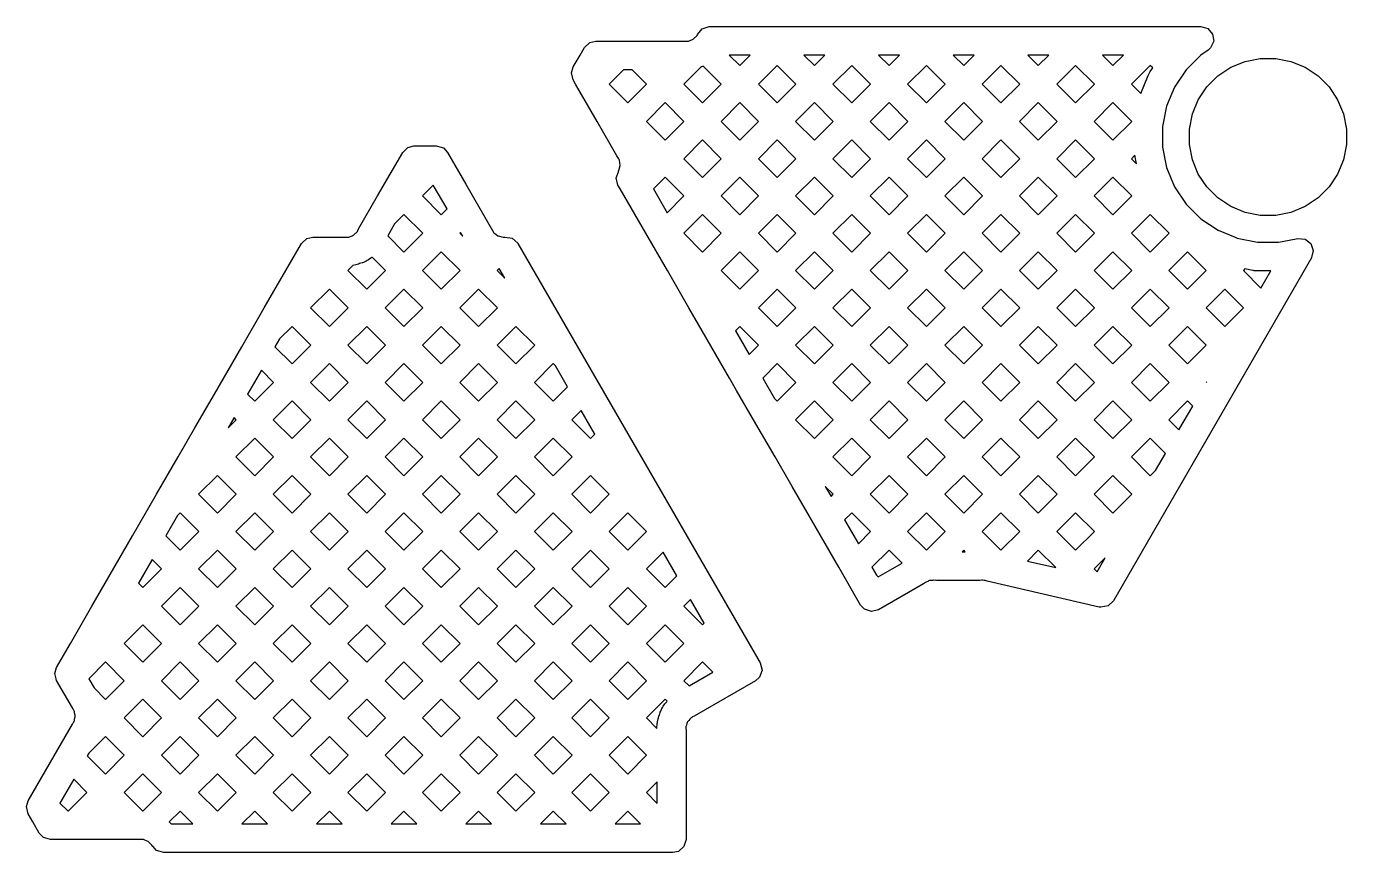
# Model space of a CAD drawing. Extents: x 121.6 to 197.9, y -113.4 to -69.2.
# Drawn here: x 154.11 to 166.65, y -104.2 to -96.35 of the extents above; entities that cross this region are included whole.
import ezdxf

# ---------------------------------------------------------------- set-up
doc = ezdxf.new("R2010")
doc.units = 0
doc.layers.add('BLACK', color=7, linetype='CONTINUOUS')

msp = doc.modelspace()

# ---------------------------------------------------------------- linework, layer by layer
at = {"layer": 'BLACK', "linetype": 'CONTINUOUS'}
for p, q in [((160.482789, -96.426546), (160.526629, -96.372145)), ((160.526629, -96.372145), (160.592922, -96.350079)), ((160.592922, -96.350079), (160.59735, -96.35)), ((160.59735, -96.35), (165.26181, -96.35)), ((165.26181, -96.35), (165.328849, -96.369685)), ((165.328849, -96.369685), (165.374604, -96.422489)), ((159.409441, -96.551688), (159.460008, -96.503475)), ((159.460008, -96.503475), (159.516827, -96.489691)), ((159.516827, -96.489691), (160.39774, -96.489691)), ((160.39774, -96.489691), (160.397742, -96.489691)), ((160.397742, -96.489691), (160.443868, -96.470585)), ((160.443868, -96.470585), (160.479172, -96.435281)), ((160.479172, -96.435281), (160.482789, -96.426546)), ((165.384548, -96.491647), (165.355523, -96.555203)), ((165.374604, -96.422489), (165.384548, -96.491647)), ((159.303485, -96.735207), (159.368269, -96.623)), ((159.368269, -96.623), (159.409441, -96.551688)), ((160.98471, -96.623), (160.785679, -96.623)), ((160.785679, -96.623), (160.885194, -96.722515)), ((160.885194, -96.722515), (160.98471, -96.623)), ((161.693231, -96.623), (161.4942, -96.623)), ((161.4942, -96.623), (161.593715, -96.722515)), ((161.593715, -96.722515), (161.693231, -96.623)), ((162.401752, -96.623), (162.202721, -96.623)), ((162.202721, -96.623), (162.302236, -96.722515)), ((162.302236, -96.722515), (162.401752, -96.623)), ((163.110273, -96.623), (162.911242, -96.623)), ((162.911242, -96.623), (163.010757, -96.722515)), ((163.010757, -96.722515), (163.110273, -96.623)), ((163.818794, -96.623), (163.619763, -96.623)), ((163.619763, -96.623), (163.719278, -96.722515)), ((163.719278, -96.722515), (163.818794, -96.623)), ((164.527315, -96.623), (164.328284, -96.623)), ((164.328284, -96.623), (164.427799, -96.722515)), ((164.427799, -96.722515), (164.527315, -96.623)), ((165.262217, -96.62286), (165.122863, -96.762214)), ((165.330701, -96.577102), (165.262217, -96.62286)), ((165.355523, -96.555203), (165.330701, -96.577102)), ((159.287014, -96.791303), (159.303485, -96.735207)), ((159.780115, -96.762691), (159.644221, -96.898583)), ((159.864711, -96.762691), (159.780115, -96.762691)), ((160.000603, -96.898583), (159.864711, -96.762691)), ((160.514509, -96.736816), (160.352742, -96.898583)), ((160.537736, -96.727195), (160.514509, -96.736816)), ((160.709125, -96.898584), (160.537736, -96.727195)), ((161.239455, -96.720393), (161.061263, -96.898584)), ((161.417646, -96.898584), (161.239455, -96.720393)), ((161.947976, -96.720393), (161.769784, -96.898584)), ((162.126167, -96.898584), (161.947976, -96.720393)), ((162.656497, -96.720393), (162.478305, -96.898584)), ((162.834688, -96.898584), (162.656497, -96.720393)), ((163.365018, -96.720393), (163.186826, -96.898584)), ((163.543209, -96.898584), (163.365018, -96.720393)), ((164.073539, -96.720393), (163.895347, -96.898584)), ((164.25173, -96.898584), (164.073539, -96.720393)), ((164.78206, -96.720393), (164.603868, -96.898584)), ((164.806285, -96.744618), (164.78206, -96.720393)), ((164.78265, -96.779991), (164.806285, -96.744618)), ((165.12286, -96.762218), (165.013371, -96.926079)), ((165.122863, -96.762214), (165.12286, -96.762218)), ((165.424205, -96.820242), (165.546452, -96.738559)), ((165.546452, -96.738559), (165.682286, -96.682295)), ((165.682286, -96.682295), (165.826487, -96.653611)), ((165.826487, -96.653611), (165.973513, -96.653611)), ((165.973513, -96.653611), (166.117714, -96.682295)), ((166.117714, -96.682295), (166.253548, -96.738559)), ((166.253548, -96.738559), (166.375795, -96.820242)), ((159.303486, -96.8592), (159.287014, -96.791303)), ((159.326224, -96.898583), (159.303486, -96.8592)), ((164.692539, -96.987254), (164.763715, -96.815419)), ((164.763715, -96.815419), (164.766161, -96.809897)), ((164.766161, -96.809897), (164.766685, -96.808788)), ((164.766685, -96.808788), (164.769441, -96.80331)), ((164.769441, -96.80331), (164.775763, -96.791482)), ((164.775763, -96.791482), (164.778757, -96.786196)), ((164.778757, -96.786196), (164.779388, -96.785143)), ((164.779388, -96.785143), (164.78265, -96.779991)), ((165.320242, -96.924205), (165.424205, -96.820242)), ((166.375795, -96.820242), (166.479758, -96.924205)), ((159.530757, -97.252844), (159.326224, -96.898583)), ((159.644221, -96.898583), (159.822413, -97.076775)), ((159.822413, -97.076775), (160.000604, -96.898584)), ((160.000604, -96.898584), (160.000603, -96.898583)), ((160.352742, -96.898583), (160.530934, -97.076775)), ((160.530934, -97.076775), (160.709125, -96.898584)), ((161.061263, -96.898584), (161.239455, -97.076775)), ((161.239455, -97.076775), (161.417646, -96.898584)), ((161.769784, -96.898584), (161.947976, -97.076775)), ((161.947976, -97.076775), (162.126167, -96.898584)), ((162.478305, -96.898584), (162.656497, -97.076775)), ((162.656497, -97.076775), (162.834688, -96.898584)), ((163.186826, -96.898584), (163.365018, -97.076775)), ((163.365018, -97.076775), (163.543209, -96.898584)), ((163.895347, -96.898584), (164.073539, -97.076775)), ((164.073539, -97.076775), (164.25173, -96.898584)), ((164.603868, -96.898584), (164.692539, -96.987254)), ((165.013364, -96.926092), (164.93795, -97.10816)), ((165.013371, -96.926079), (165.013364, -96.926092)), ((165.238559, -97.046452), (165.320242, -96.924205)), ((166.479758, -96.924205), (166.561441, -97.046452)), ((160.176673, -97.074653), (159.998481, -97.252844)), ((160.354864, -97.252844), (160.176673, -97.074653)), ((160.885194, -97.074653), (160.707002, -97.252844)), ((161.063385, -97.252844), (160.885194, -97.074653)), ((161.593715, -97.074653), (161.415523, -97.252844)), ((161.771906, -97.252844), (161.593715, -97.074653)), ((162.302236, -97.074653), (162.124044, -97.252844)), ((162.480427, -97.252844), (162.302236, -97.074653)), ((163.010757, -97.074653), (162.832565, -97.252844)), ((163.188948, -97.252844), (163.010757, -97.074653)), ((163.719278, -97.074653), (163.541086, -97.252844)), ((163.897469, -97.252844), (163.719278, -97.074653)), ((164.427799, -97.074653), (164.249607, -97.252844)), ((164.60599, -97.252844), (164.427799, -97.074653)), ((164.937947, -97.10817), (164.8995, -97.301456)), ((164.93795, -97.10816), (164.937947, -97.10817)), ((165.182295, -97.182286), (165.238559, -97.046452)), ((166.561441, -97.046452), (166.617705, -97.182286)), ((159.718981, -97.578858), (159.530757, -97.252844)), ((159.998481, -97.252844), (160.176673, -97.431036)), ((160.176673, -97.431036), (160.354864, -97.252844)), ((160.707002, -97.252844), (160.885194, -97.431036)), ((160.885194, -97.431036), (161.063385, -97.252844)), ((161.415523, -97.252844), (161.593715, -97.431036)), ((161.593715, -97.431036), (161.771906, -97.252844)), ((162.124044, -97.252844), (162.302236, -97.431036)), ((162.302236, -97.431036), (162.480427, -97.252844)), ((162.832565, -97.252844), (163.010757, -97.431036)), ((163.010757, -97.431036), (163.188948, -97.252844)), ((163.541086, -97.252844), (163.719278, -97.431036)), ((163.719278, -97.431036), (163.897469, -97.252844)), ((164.249607, -97.252844), (164.427798, -97.431035)), ((164.427798, -97.431035), (164.60599, -97.252844)), ((165.153611, -97.326487), (165.182295, -97.182286)), ((166.617705, -97.182286), (166.646389, -97.326487)), ((164.8995, -97.301456), (164.8995, -97.301459)), ((164.8995, -97.301459), (164.8995, -97.498541)), ((165.153611, -97.473513), (165.153611, -97.326487)), ((166.646389, -97.326487), (166.646389, -97.473513)), ((157.684295, -97.547702), (157.734862, -97.499487)), ((157.734862, -97.499487), (157.791682, -97.485703)), ((157.791682, -97.485703), (158.003585, -97.485703)), ((158.003585, -97.485703), (158.070624, -97.505388)), ((158.070624, -97.505388), (158.110971, -97.547702)), ((160.530934, -97.428914), (160.352742, -97.607105)), ((160.709125, -97.607105), (160.530934, -97.428914)), ((161.239455, -97.428914), (161.061263, -97.607105)), ((161.417646, -97.607105), (161.239455, -97.428914)), ((161.947976, -97.428914), (161.769784, -97.607105)), ((162.126167, -97.607105), (161.947976, -97.428914)), ((162.656497, -97.428914), (162.478305, -97.607105)), ((162.834688, -97.607105), (162.656497, -97.428914)), ((163.365018, -97.428914), (163.186826, -97.607105)), ((163.543209, -97.607105), (163.365018, -97.428914)), ((164.073539, -97.428914), (163.895347, -97.607105)), ((164.251729, -97.607104), (164.073539, -97.428914)), ((164.8995, -97.498543), (164.899499, -97.498543)), ((164.899499, -97.498543), (164.937947, -97.691829)), ((164.8995, -97.498541), (164.8995, -97.498543)), ((165.182295, -97.617714), (165.153611, -97.473513)), ((166.646389, -97.473513), (166.617705, -97.617714)), ((157.445465, -97.961366), (157.684295, -97.547702)), ((158.110971, -97.547702), (158.28439, -97.848073)), ((159.718983, -97.57886), (159.718981, -97.578858)), ((159.73529, -97.607105), (159.718983, -97.57886)), ((159.743946, -97.622099), (159.73529, -97.607105)), ((159.750463, -97.671599), (159.743946, -97.622099)), ((160.352742, -97.607105), (160.530934, -97.785296)), ((160.530934, -97.785296), (160.709125, -97.607105)), ((161.061263, -97.607105), (161.239455, -97.785296)), ((161.239455, -97.785296), (161.417646, -97.607105)), ((161.769784, -97.607105), (161.947976, -97.785296)), ((161.947976, -97.785296), (162.126167, -97.607105)), ((162.478305, -97.607105), (162.656497, -97.785296)), ((162.656497, -97.785296), (162.834688, -97.607105)), ((163.186826, -97.607105), (163.365018, -97.785296)), ((163.365018, -97.785296), (163.543209, -97.607105)), ((163.895347, -97.607105), (164.073539, -97.785296)), ((164.073539, -97.785296), (164.25173, -97.607105)), ((164.25173, -97.607105), (164.251729, -97.607104)), ((164.636296, -97.574677), (164.603868, -97.607104)), ((164.603868, -97.607104), (164.6524, -97.655636)), ((164.6524, -97.655636), (164.636296, -97.574677)), ((165.238559, -97.753548), (165.182295, -97.617714)), ((166.617705, -97.617714), (166.561441, -97.753548)), ((159.71206, -97.789406), (159.73232, -97.730869)), ((159.732139, -97.73078), (159.732851, -97.729335)), ((159.73232, -97.730869), (159.732139, -97.73078)), ((159.732851, -97.729335), (159.734913, -97.723379)), ((159.734913, -97.723379), (159.7375, -97.719877)), ((159.7375, -97.719877), (159.737541, -97.719825)), ((159.737541, -97.719825), (159.750463, -97.671599)), ((164.937947, -97.691829), (164.93795, -97.691839)), ((164.93795, -97.691839), (165.013364, -97.873907)), ((165.320242, -97.875795), (165.238559, -97.753548)), ((166.561441, -97.753548), (166.479758, -97.875795)), ((157.975399, -97.858885), (157.872919, -97.961366)), ((158.105843, -98.084822), (157.975399, -97.858885)), ((158.28439, -97.848073), (158.551429, -98.310598)), ((159.728532, -97.857304), (159.71206, -97.789406)), ((159.750046, -97.894567), (159.728532, -97.857304)), ((159.993145, -98.315626), (159.750046, -97.894567)), ((160.176673, -97.783174), (160.065279, -97.894567)), ((160.065279, -97.894567), (160.195724, -98.120505)), ((160.354864, -97.961365), (160.176673, -97.783174)), ((160.885194, -97.783174), (160.707002, -97.961365)), ((161.063385, -97.961365), (160.885194, -97.783174)), ((161.593715, -97.783174), (161.415523, -97.961365)), ((161.771906, -97.961365), (161.593715, -97.783174)), ((162.302236, -97.783174), (162.124044, -97.961365)), ((162.480427, -97.961365), (162.302236, -97.783174)), ((163.010757, -97.783174), (162.832565, -97.961365)), ((163.188948, -97.961365), (163.010757, -97.783174)), ((163.719278, -97.783174), (163.541086, -97.961365)), ((163.897469, -97.961365), (163.719278, -97.783174)), ((164.427799, -97.783174), (164.249607, -97.961365)), ((164.60599, -97.961365), (164.427799, -97.783174)), ((165.013364, -97.873907), (165.013371, -97.87392)), ((165.013371, -97.87392), (165.12286, -98.037781)), ((165.424205, -97.979758), (165.320242, -97.875795)), ((166.479758, -97.875795), (166.375795, -97.979758)), ((157.264494, -98.274817), (157.445465, -97.961366)), ((157.872919, -97.961366), (158.051109, -98.139556)), ((160.195724, -98.120505), (160.354864, -97.961365)), ((160.707002, -97.961365), (160.885194, -98.139557)), ((160.885194, -98.139557), (161.063385, -97.961365)), ((161.415523, -97.961365), (161.593715, -98.139557)), ((161.593715, -98.139557), (161.771906, -97.961365)), ((162.124044, -97.961365), (162.302236, -98.139557)), ((162.302236, -98.139557), (162.480427, -97.961365)), ((162.832565, -97.961365), (163.010757, -98.139557)), ((163.010757, -98.139557), (163.188948, -97.961365)), ((163.541086, -97.961365), (163.719278, -98.139557)), ((163.719278, -98.139557), (163.897469, -97.961365)), ((164.249607, -97.961365), (164.427799, -98.139557)), ((164.427799, -98.139557), (164.60599, -97.961365)), ((165.546452, -98.061441), (165.424205, -97.979758)), ((166.375795, -97.979758), (166.253548, -98.061441)), ((157.696849, -98.137434), (157.607402, -98.226882)), ((157.87504, -98.315625), (157.696849, -98.137434)), ((158.051109, -98.139556), (158.105843, -98.084822)), ((160.530934, -98.137435), (160.352742, -98.315626)), ((160.709125, -98.315626), (160.530934, -98.137435)), ((161.239455, -98.137435), (161.061263, -98.315626)), ((161.417646, -98.315626), (161.239455, -98.137435)), ((161.947976, -98.137435), (161.769784, -98.315626)), ((162.126167, -98.315626), (161.947976, -98.137435)), ((162.656497, -98.137435), (162.478305, -98.315626)), ((162.834688, -98.315626), (162.656497, -98.137435)), ((163.365018, -98.137435), (163.186826, -98.315626)), ((163.543209, -98.315626), (163.365018, -98.137435)), ((164.073539, -98.137435), (163.895347, -98.315626)), ((164.25173, -98.315626), (164.073539, -98.137435)), ((164.78206, -98.137435), (164.603868, -98.315626)), ((164.960251, -98.315626), (164.78206, -98.137435)), ((165.12286, -98.037781), (165.122863, -98.037785)), ((165.122863, -98.037785), (165.262214, -98.177136)), ((165.682286, -98.117705), (165.546452, -98.061441)), ((165.826487, -98.146389), (165.682286, -98.117705)), ((166.117714, -98.117705), (165.973513, -98.146389)), ((166.253548, -98.061441), (166.117714, -98.117705)), ((157.607402, -98.226882), (157.542437, -98.339404)), ((165.262214, -98.177136), (165.262218, -98.177139)), ((165.262218, -98.177139), (165.426079, -98.286628)), ((165.973513, -98.146389), (165.826487, -98.146389)), ((156.722415, -98.413728), (156.772982, -98.365513)), ((156.772982, -98.365513), (156.829802, -98.351729)), ((156.829802, -98.351729), (157.13128, -98.351729)), ((157.13128, -98.351729), (157.147465, -98.35279)), ((157.147465, -98.35279), (157.148654, -98.352946)), ((157.148654, -98.352946), (157.156003, -98.353914)), ((157.156003, -98.353914), (157.156008, -98.353912)), ((157.156008, -98.353912), (157.164373, -98.353365)), ((157.164373, -98.353365), (157.172593, -98.351729)), ((157.172593, -98.351729), (157.172598, -98.351729)), ((157.172598, -98.351729), (157.180545, -98.348436)), ((157.180545, -98.348436), (157.195908, -98.343221)), ((157.195908, -98.343221), (157.204229, -98.340992)), ((157.204229, -98.340992), (157.204234, -98.340987)), ((157.204234, -98.340987), (157.207445, -98.339404)), ((157.207445, -98.339404), (157.21175, -98.337282)), ((157.21175, -98.337282), (157.21872, -98.332624)), ((157.21872, -98.332624), (157.218724, -98.332623)), ((157.218724, -98.332623), (157.224811, -98.326534)), ((157.224811, -98.326534), (157.237005, -98.31584)), ((157.237005, -98.31584), (157.243838, -98.310598)), ((157.243838, -98.310598), (157.243839, -98.310595)), ((157.243839, -98.310595), (157.24937, -98.304287)), ((157.24937, -98.304287), (157.254025, -98.297321)), ((157.254025, -98.297321), (157.254028, -98.297319)), ((157.254028, -98.297319), (157.257325, -98.289357)), ((157.257325, -98.289357), (157.264494, -98.274817)), ((157.542437, -98.339404), (157.69685, -98.493817)), ((157.69685, -98.493817), (157.875041, -98.315626)), ((157.875041, -98.315626), (157.87504, -98.315625)), ((158.234735, -98.308069), (158.227179, -98.315625)), ((158.227179, -98.315625), (158.255379, -98.343825)), ((158.255379, -98.343825), (158.234735, -98.308069)), ((158.551429, -98.310598), (158.551429, -98.310599)), ((158.551429, -98.310599), (158.569404, -98.324391)), ((158.569404, -98.324391), (158.588969, -98.339404)), ((158.588969, -98.339404), (158.591038, -98.340991)), ((158.591038, -98.340991), (158.591039, -98.340992)), ((158.591039, -98.340992), (158.639265, -98.353914)), ((158.639265, -98.353914), (158.653288, -98.352067)), ((158.653288, -98.352067), (158.655462, -98.351782)), ((158.655462, -98.351782), (158.724497, -98.362548)), ((158.724497, -98.362548), (158.776752, -98.408929)), ((160.197677, -98.669886), (159.993145, -98.315626)), ((160.352742, -98.315626), (160.530934, -98.493817)), ((160.530934, -98.493817), (160.709125, -98.315626)), ((161.061263, -98.315626), (161.239455, -98.493817)), ((161.239455, -98.493817), (161.417646, -98.315626)), ((161.769784, -98.315626), (161.947976, -98.493817)), ((161.947976, -98.493817), (162.126167, -98.315626)), ((162.478305, -98.315626), (162.656497, -98.493817)), ((162.656497, -98.493817), (162.834688, -98.315626)), ((163.186826, -98.315626), (163.365018, -98.493817)), ((163.365018, -98.493817), (163.543209, -98.315626)), ((163.895347, -98.315626), (164.073539, -98.493817)), ((164.073539, -98.493817), (164.25173, -98.315626)), ((164.603868, -98.315626), (164.78206, -98.493817)), ((164.78206, -98.493817), (164.960251, -98.315626)), ((165.426079, -98.286628), (165.426092, -98.286635)), ((165.426092, -98.286635), (165.587195, -98.353365)), ((165.587195, -98.353365), (165.608165, -98.362051)), ((165.608165, -98.362051), (165.608169, -98.362051)), ((165.608169, -98.362051), (165.60817, -98.362052)), ((165.60817, -98.362052), (165.801456, -98.4005)), ((165.998543, -98.4005), (166.100692, -98.38018)), ((166.100692, -98.38018), (166.182363, -98.363935)), ((166.182363, -98.363935), (166.251954, -98.370162)), ((166.251954, -98.370162), (166.307131, -98.413025)), ((156.574522, -98.669886), (156.722415, -98.413728)), ((158.05111, -98.491695), (157.872918, -98.669886)), ((158.229301, -98.669886), (158.05111, -98.491695)), ((158.776752, -98.408929), (158.779032, -98.412721)), ((158.779032, -98.412721), (161.078425, -102.395388)), ((160.885194, -98.491695), (160.707002, -98.669886)), ((161.063385, -98.669886), (160.885194, -98.491695)), ((161.593715, -98.491695), (161.415523, -98.669886)), ((161.771906, -98.669886), (161.593715, -98.491695)), ((162.302236, -98.491695), (162.124044, -98.669886)), ((162.480427, -98.669886), (162.302236, -98.491695)), ((163.010757, -98.491695), (162.832565, -98.669886)), ((163.188948, -98.669886), (163.010757, -98.491695)), ((163.719278, -98.491695), (163.541086, -98.669886)), ((163.897469, -98.669886), (163.719278, -98.491695)), ((164.427799, -98.491695), (164.249607, -98.669886)), ((164.60599, -98.669886), (164.427799, -98.491695)), ((165.13632, -98.491695), (164.958128, -98.669886)), ((165.314511, -98.669886), (165.13632, -98.491695)), ((165.801456, -98.4005), (165.801459, -98.4005)), ((165.801459, -98.4005), (165.998543, -98.4005)), ((166.307131, -98.413025), (166.330376, -98.478914)), ((166.330376, -98.478914), (166.314309, -98.546911)), ((157.212092, -98.622191), (157.164397, -98.669886)), ((157.212677, -98.622105), (157.212092, -98.622191)), ((157.239045, -98.61686), (157.212677, -98.622105)), ((157.250841, -98.613906), (157.239045, -98.61686)), ((157.253192, -98.613193), (157.250841, -98.613906)), ((157.264672, -98.609085), (157.253192, -98.613193)), ((157.275993, -98.604393), (157.264672, -98.609085)), ((157.287857, -98.601216), (157.275993, -98.604393)), ((157.299468, -98.597485), (157.287857, -98.601216)), ((157.301768, -98.596619), (157.299468, -98.597485)), ((157.312921, -98.591783), (157.301768, -98.596619)), ((157.337034, -98.579891), (157.312921, -98.591783)), ((157.347689, -98.573968), (157.337034, -98.579891)), ((157.348221, -98.573636), (157.347689, -98.573968)), ((157.348749, -98.573355), (157.348221, -98.573636)), ((157.359221, -98.56708), (157.348749, -98.573355)), ((157.381576, -98.552142), (157.359221, -98.56708)), ((157.391364, -98.544882), (157.381576, -98.552142)), ((157.393263, -98.543323), (157.391364, -98.544882)), ((157.393763, -98.542869), (157.393263, -98.543323)), ((157.52078, -98.669886), (157.393763, -98.542869)), ((166.313965, -98.547511), (164.43342, -101.807573)), ((166.314309, -98.546911), (166.313965, -98.547511)), ((156.369989, -99.024147), (156.574522, -98.669886)), ((157.164397, -98.669886), (157.342589, -98.848078)), ((157.342589, -98.848078), (157.52078, -98.669886)), ((157.872918, -98.669886), (158.05111, -98.848078)), ((158.05111, -98.848078), (158.2293, -98.669887)), ((158.2293, -98.669887), (158.229301, -98.669886)), ((158.600987, -98.650339), (158.58144, -98.669887)), ((158.58144, -98.669887), (158.654391, -98.742838)), ((158.654391, -98.742838), (158.600987, -98.650339)), ((160.402209, -99.024147), (160.197677, -98.669886)), ((160.707002, -98.669886), (160.885194, -98.848078)), ((160.885194, -98.848078), (161.063385, -98.669886)), ((161.415523, -98.669886), (161.593715, -98.848078)), ((161.593715, -98.848078), (161.771906, -98.669886)), ((162.124044, -98.669886), (162.302236, -98.848078)), ((162.302236, -98.848078), (162.480427, -98.669886)), ((162.832565, -98.669886), (163.010757, -98.848078)), ((163.010757, -98.848078), (163.188948, -98.669886)), ((163.541086, -98.669886), (163.719278, -98.848078)), ((163.719278, -98.848078), (163.897469, -98.669886)), ((164.249607, -98.669886), (164.427799, -98.848078)), ((164.427799, -98.848078), (164.60599, -98.669886)), ((164.958128, -98.669886), (165.13632, -98.848078)), ((165.13632, -98.848078), (165.31451, -98.669887)), ((165.31451, -98.669887), (165.314511, -98.669886)), ((165.681542, -98.654994), (165.66665, -98.669887)), ((165.66665, -98.669887), (165.832524, -98.835761)), ((165.754776, -98.669562), (165.681542, -98.654994)), ((165.760681, -98.670589), (165.754776, -98.669562)), ((165.761895, -98.67077), (165.760681, -98.670589)), ((165.768032, -98.671529), (165.761895, -98.67077)), ((165.781379, -98.672843), (165.768032, -98.671529)), ((165.787462, -98.673292), (165.781379, -98.672843)), ((165.788687, -98.673352), (165.787462, -98.673292)), ((165.794753, -98.6735), (165.788687, -98.673352)), ((165.926123, -98.6735), (165.794753, -98.6735)), ((165.832524, -98.835761), (165.926123, -98.6735)), ((156.988329, -98.845956), (156.810137, -99.024147)), ((157.16652, -99.024147), (156.988329, -98.845956)), ((157.69685, -98.845956), (157.518658, -99.024147)), ((157.875041, -99.024147), (157.69685, -98.845956)), ((158.405371, -98.845956), (158.227179, -99.024147)), ((158.583562, -99.024147), (158.405371, -98.845956)), ((161.239455, -98.845956), (161.061263, -99.024147)), ((161.417646, -99.024147), (161.239455, -98.845956)), ((161.947976, -98.845956), (161.769784, -99.024147)), ((162.126167, -99.024147), (161.947976, -98.845956)), ((162.656497, -98.845956), (162.478305, -99.024147)), ((162.834688, -99.024147), (162.656497, -98.845956)), ((163.365018, -98.845956), (163.186826, -99.024147)), ((163.543209, -99.024147), (163.365018, -98.845956)), ((164.073539, -98.845956), (163.895347, -99.024147)), ((164.25173, -99.024147), (164.073539, -98.845956)), ((164.78206, -98.845956), (164.603868, -99.024147)), ((164.960251, -99.024147), (164.78206, -98.845956)), ((165.490581, -98.845956), (165.312389, -99.024147)), ((165.668772, -99.024147), (165.490581, -98.845956)), ((156.156375, -99.394138), (156.369989, -99.024147)), ((156.810137, -99.024147), (156.988329, -99.202338)), ((156.988329, -99.202338), (157.16652, -99.024147)), ((157.518658, -99.024147), (157.69685, -99.202338)), ((157.69685, -99.202338), (157.875041, -99.024147)), ((158.227179, -99.024147), (158.405371, -99.202338)), ((158.405371, -99.202338), (158.583562, -99.024147)), ((160.528056, -99.24212), (160.402209, -99.024147)), ((161.061263, -99.024147), (161.239455, -99.202338)), ((161.239455, -99.202338), (161.417646, -99.024147)), ((161.769784, -99.024147), (161.947976, -99.202338)), ((161.947976, -99.202338), (162.126167, -99.024147)), ((162.478305, -99.024147), (162.656497, -99.202338)), ((162.656497, -99.202338), (162.834688, -99.024147)), ((163.186826, -99.024147), (163.365018, -99.202338)), ((163.365018, -99.202338), (163.543209, -99.024147)), ((163.895347, -99.024147), (164.073539, -99.202338)), ((164.073539, -99.202338), (164.25173, -99.024147)), ((164.603868, -99.024147), (164.78206, -99.202338)), ((164.78206, -99.202338), (164.960251, -99.024147)), ((165.312389, -99.024147), (165.490581, -99.202338)), ((165.490581, -99.202338), (165.668772, -99.024147)), ((156.634068, -99.200216), (156.514584, -99.319699)), ((156.812259, -99.378407), (156.634068, -99.200216)), ((157.342589, -99.200216), (157.164397, -99.378407)), ((157.52078, -99.378407), (157.342589, -99.200216)), ((158.05111, -99.200216), (157.872918, -99.378407)), ((158.229301, -99.378407), (158.05111, -99.200216)), ((158.759631, -99.200216), (158.581439, -99.378407)), ((158.937822, -99.378407), (158.759631, -99.200216)), ((160.787393, -99.691304), (160.528056, -99.24212)), ((160.885194, -99.200216), (160.843289, -99.24212)), ((160.843289, -99.24212), (160.973734, -99.468057)), ((161.063385, -99.378407), (160.885194, -99.200216)), ((161.593715, -99.200216), (161.415523, -99.378407)), ((161.771906, -99.378407), (161.593715, -99.200216)), ((162.302236, -99.200216), (162.124044, -99.378407)), ((162.480427, -99.378407), (162.302236, -99.200216)), ((163.010757, -99.200216), (162.832565, -99.378407)), ((163.188948, -99.378407), (163.010757, -99.200216)), ((163.719278, -99.200216), (163.541086, -99.378407)), ((163.897469, -99.378407), (163.719278, -99.200216)), ((164.427799, -99.200216), (164.249607, -99.378407)), ((164.60599, -99.378407), (164.427799, -99.200216)), ((165.13632, -99.200216), (164.958128, -99.378407)), ((165.314511, -99.378407), (165.13632, -99.200216)), ((155.897039, -99.843322), (156.156375, -99.394138)), ((156.514584, -99.319699), (156.471607, -99.394138)), ((156.471607, -99.394138), (156.634068, -99.556599)), ((156.634068, -99.556599), (156.812259, -99.378407)), ((157.164397, -99.378407), (157.342589, -99.556599)), ((157.342589, -99.556599), (157.52078, -99.378407)), ((157.872918, -99.378407), (158.05111, -99.556599)), ((158.05111, -99.556599), (158.229301, -99.378407)), ((158.581439, -99.378407), (158.759631, -99.556599)), ((158.759631, -99.556599), (158.937822, -99.378407)), ((160.973734, -99.468057), (161.063385, -99.378407)), ((161.415523, -99.378407), (161.593715, -99.556599)), ((161.593715, -99.556599), (161.771906, -99.378407)), ((162.124044, -99.378407), (162.302236, -99.556599)), ((162.302236, -99.556599), (162.480427, -99.378407)), ((162.832565, -99.378407), (163.010757, -99.556599)), ((163.010757, -99.556599), (163.188948, -99.378407)), ((163.541086, -99.378407), (163.719278, -99.556599)), ((163.719278, -99.556599), (163.897469, -99.378407)), ((164.249607, -99.378407), (164.427799, -99.556599)), ((164.427799, -99.556599), (164.60599, -99.378407)), ((164.958128, -99.378407), (165.13632, -99.556599)), ((165.13632, -99.556599), (165.314511, -99.378407)), ((156.342715, -99.617384), (156.21227, -99.843322)), ((156.457999, -99.732668), (156.342715, -99.617384)), ((156.988329, -99.554477), (156.810137, -99.732668)), ((157.16652, -99.732668), (156.988329, -99.554477)), ((157.69685, -99.554477), (157.518658, -99.732668)), ((157.875041, -99.732668), (157.69685, -99.554477)), ((158.405371, -99.554477), (158.227179, -99.732668)), ((158.583562, -99.732668), (158.405371, -99.554477)), ((159.113892, -99.554477), (158.9357, -99.732668)), ((159.13542, -99.576005), (159.113892, -99.554477)), ((159.250104, -99.774644), (159.13542, -99.576005)), ((161.239454, -99.554476), (161.102626, -99.691304)), ((161.417646, -99.732668), (161.239454, -99.554476)), ((161.947976, -99.554477), (161.769784, -99.732668)), ((162.126167, -99.732668), (161.947976, -99.554477)), ((162.656497, -99.554477), (162.478305, -99.732668)), ((162.834688, -99.732668), (162.656497, -99.554477)), ((163.365018, -99.554477), (163.186826, -99.732668)), ((163.543209, -99.732668), (163.365018, -99.554477)), ((164.073539, -99.554477), (163.895347, -99.732668)), ((164.25173, -99.732668), (164.073539, -99.554477)), ((164.78206, -99.554477), (164.603868, -99.732668)), ((164.960251, -99.732668), (164.78206, -99.554477)), ((156.279807, -99.910859), (156.457999, -99.732668)), ((156.810137, -99.732668), (156.988329, -99.910859)), ((156.988329, -99.910859), (157.16652, -99.732668)), ((157.518658, -99.732668), (157.69685, -99.910859)), ((157.69685, -99.910859), (157.875041, -99.732668)), ((158.227179, -99.732668), (158.405371, -99.910859)), ((158.405371, -99.910859), (158.583562, -99.732668)), ((158.9357, -99.732668), (159.113891, -99.910859)), ((159.113891, -99.910859), (159.250104, -99.774644)), ((160.855207, -99.808762), (160.787393, -99.691304)), ((161.102626, -99.691304), (161.21563, -99.887033)), ((161.239455, -99.910859), (161.417646, -99.732668)), ((161.769784, -99.732668), (161.947976, -99.910859)), ((161.947976, -99.910859), (162.126167, -99.732668)), ((162.478305, -99.732668), (162.656497, -99.910859)), ((162.656497, -99.910859), (162.834688, -99.732668)), ((163.186826, -99.732668), (163.365018, -99.910859)), ((163.365018, -99.910859), (163.543209, -99.732668)), ((163.895347, -99.732668), (164.073539, -99.910859)), ((164.073539, -99.910859), (164.25173, -99.732668)), ((164.603868, -99.732668), (164.78206, -99.910859)), ((164.78206, -99.910859), (164.960251, -99.732668)), ((165.31891, -99.726147), (165.312389, -99.732668)), ((165.312389, -99.732668), (165.314139, -99.734418)), ((165.314139, -99.734418), (165.31891, -99.726147)), ((155.712522, -100.162914), (155.897039, -99.843322)), ((156.21227, -99.843322), (156.279807, -99.910859)), ((161.015806, -100.086928), (160.855207, -99.808762)), ((161.21563, -99.887033), (161.239455, -99.910859)), ((156.634068, -99.908737), (156.455876, -100.086928)), ((156.812259, -100.086928), (156.634068, -99.908737)), ((157.342589, -99.908737), (157.164397, -100.086928)), ((157.52078, -100.086928), (157.342589, -99.908737)), ((158.05111, -99.908737), (157.872918, -100.086928)), ((158.229301, -100.086928), (158.05111, -99.908737)), ((158.759631, -99.908737), (158.581439, -100.086928)), ((158.937822, -100.086928), (158.759631, -99.908737)), ((159.378997, -99.997892), (159.289961, -100.086929)), ((159.509441, -100.223829), (159.378997, -99.997892)), ((161.593715, -99.908737), (161.415523, -100.086928)), ((161.771906, -100.086928), (161.593715, -99.908737)), ((162.302236, -99.908737), (162.124044, -100.086928)), ((162.480427, -100.086928), (162.302236, -99.908737)), ((163.010757, -99.908737), (162.832565, -100.086928)), ((163.188948, -100.086928), (163.010757, -99.908737)), ((163.719278, -99.908737), (163.541086, -100.086928)), ((163.897469, -100.086928), (163.719278, -99.908737)), ((164.427799, -99.908737), (164.249607, -100.086928)), ((164.60599, -100.086928), (164.427799, -99.908737)), ((165.13632, -99.908737), (164.958128, -100.086928)), ((165.054947, -100.183747), (165.18532, -99.957737)), ((165.18532, -99.957737), (165.13632, -99.908737)), ((156.083378, -100.066568), (156.027753, -100.162914)), ((156.027753, -100.162914), (156.103739, -100.086928)), ((156.103739, -100.086928), (156.083378, -100.066568)), ((156.455876, -100.086928), (156.634068, -100.26512)), ((156.634068, -100.26512), (156.812259, -100.086928)), ((157.164397, -100.086928), (157.342589, -100.26512)), ((157.342589, -100.26512), (157.52078, -100.086928)), ((157.872918, -100.086928), (158.05111, -100.26512)), ((158.05111, -100.26512), (158.229301, -100.086928)), ((158.581439, -100.086928), (158.759631, -100.26512)), ((158.759631, -100.26512), (158.937821, -100.086929)), ((158.937821, -100.086929), (158.937822, -100.086928)), ((159.289961, -100.086929), (159.468151, -100.265119)), ((161.220339, -100.441189), (161.015806, -100.086928)), ((161.415523, -100.086928), (161.593715, -100.26512)), ((161.593715, -100.26512), (161.771906, -100.086928)), ((162.124044, -100.086928), (162.302236, -100.26512)), ((162.302236, -100.26512), (162.480427, -100.086928)), ((162.832565, -100.086928), (163.010757, -100.26512)), ((163.010757, -100.26512), (163.188948, -100.086928)), ((163.541086, -100.086928), (163.719278, -100.26512)), ((163.719278, -100.26512), (163.897469, -100.086928)), ((164.249607, -100.086928), (164.427799, -100.26512)), ((164.427799, -100.26512), (164.60599, -100.086928)), ((164.958128, -100.086928), (165.054947, -100.183747)), ((155.55186, -100.441189), (155.712522, -100.162914)), ((156.279808, -100.262998), (156.101616, -100.441189)), ((156.457999, -100.441189), (156.279808, -100.262998)), ((156.988329, -100.262998), (156.810137, -100.441189)), ((157.16652, -100.441189), (156.988329, -100.262998)), ((157.69685, -100.262998), (157.518658, -100.441189)), ((157.875041, -100.441189), (157.69685, -100.262998)), ((158.405371, -100.262998), (158.227179, -100.441189)), ((158.583562, -100.441189), (158.405371, -100.262998)), ((159.113892, -100.262998), (158.9357, -100.441189)), ((159.292083, -100.441189), (159.113892, -100.262998)), ((159.468151, -100.265119), (159.509441, -100.223829)), ((161.947976, -100.262998), (161.769784, -100.441189)), ((162.126167, -100.441189), (161.947976, -100.262998)), ((162.656497, -100.262998), (162.478305, -100.441189)), ((162.834688, -100.441189), (162.656497, -100.262998)), ((163.365018, -100.262998), (163.186826, -100.441189)), ((163.543209, -100.441189), (163.365018, -100.262998)), ((164.073539, -100.262998), (163.895347, -100.441189)), ((164.25173, -100.441189), (164.073539, -100.262998)), ((164.78206, -100.262998), (164.603868, -100.441189)), ((164.926127, -100.407065), (164.78206, -100.262998)), ((155.347328, -100.795449), (155.55186, -100.441189)), ((156.101616, -100.441189), (156.279808, -100.61938)), ((156.279808, -100.61938), (156.457999, -100.441189)), ((156.810137, -100.441189), (156.988329, -100.61938)), ((156.988329, -100.61938), (157.16652, -100.441189)), ((157.518658, -100.441189), (157.69685, -100.61938)), ((157.69685, -100.61938), (157.875041, -100.441189)), ((158.227179, -100.441189), (158.405371, -100.61938)), ((158.405371, -100.61938), (158.583562, -100.441189)), ((158.9357, -100.441189), (159.113892, -100.61938)), ((159.113892, -100.61938), (159.292083, -100.441189)), ((161.381428, -100.720204), (161.220339, -100.441189)), ((161.769784, -100.441189), (161.947976, -100.61938)), ((161.947976, -100.61938), (162.126167, -100.441189)), ((162.478305, -100.441189), (162.656497, -100.61938)), ((162.656497, -100.61938), (162.834688, -100.441189)), ((163.186826, -100.441189), (163.365018, -100.61938)), ((163.365018, -100.61938), (163.543209, -100.441189)), ((163.895347, -100.441189), (164.073539, -100.61938)), ((164.073539, -100.61938), (164.25173, -100.441189)), ((164.603868, -100.441189), (164.782059, -100.619379)), ((164.833095, -100.568342), (164.926127, -100.407065)), ((155.925547, -100.617258), (155.747356, -100.795449)), ((156.103739, -100.795449), (155.925547, -100.617258)), ((156.634068, -100.617258), (156.455876, -100.795449)), ((156.812259, -100.795449), (156.634068, -100.617258)), ((157.342589, -100.617258), (157.164397, -100.795449)), ((157.52078, -100.795449), (157.342589, -100.617258)), ((158.05111, -100.617258), (157.872918, -100.795449)), ((158.229301, -100.795449), (158.05111, -100.617258)), ((158.759631, -100.617258), (158.581439, -100.795449)), ((158.937822, -100.795449), (158.759631, -100.617258)), ((159.468152, -100.617258), (159.28996, -100.795449)), ((159.646343, -100.795449), (159.468152, -100.617258)), ((162.302236, -100.617258), (162.124044, -100.795449)), ((162.480427, -100.795449), (162.302236, -100.617258)), ((163.010757, -100.617258), (162.832565, -100.795449)), ((163.188948, -100.795449), (163.010757, -100.617258)), ((163.719278, -100.617258), (163.541086, -100.795449)), ((163.897469, -100.795449), (163.719278, -100.617258)), ((164.427799, -100.617258), (164.249607, -100.795449)), ((164.60599, -100.795449), (164.427799, -100.617258)), ((164.782059, -100.619379), (164.833095, -100.568342)), ((161.565403, -101.038858), (161.381428, -100.720204)), ((161.696661, -100.720204), (161.751744, -100.81561)), ((161.771906, -100.795449), (161.696661, -100.720204)), ((155.119029, -101.190874), (155.347328, -100.795449)), ((155.747356, -100.795449), (155.925547, -100.973641)), ((155.925547, -100.973641), (156.103739, -100.795449)), ((156.455876, -100.795449), (156.634068, -100.973641)), ((156.634068, -100.973641), (156.812259, -100.795449)), ((157.164397, -100.795449), (157.342589, -100.973641)), ((157.342589, -100.973641), (157.52078, -100.795449)), ((157.872918, -100.795449), (158.05111, -100.973641)), ((158.05111, -100.973641), (158.229301, -100.795449)), ((158.581439, -100.795449), (158.759631, -100.973641)), ((158.759631, -100.973641), (158.937822, -100.795449)), ((159.28996, -100.795449), (159.468152, -100.973641)), ((159.468152, -100.973641), (159.646343, -100.795449)), ((161.751744, -100.81561), (161.771906, -100.795449)), ((162.124044, -100.795449), (162.302236, -100.973641)), ((162.302236, -100.973641), (162.480427, -100.795449)), ((162.832565, -100.795449), (163.010757, -100.973641)), ((163.010757, -100.973641), (163.188948, -100.795449)), ((163.541086, -100.795449), (163.719278, -100.973641)), ((163.719278, -100.973641), (163.897469, -100.795449)), ((164.249607, -100.795449), (164.427799, -100.973641)), ((164.427799, -100.973641), (164.60599, -100.795449)), ((155.546722, -100.996083), (155.43426, -101.190874)), ((155.571287, -100.971519), (155.546722, -100.996083)), ((155.749478, -101.14971), (155.571287, -100.971519)), ((156.279808, -100.971519), (156.101616, -101.14971)), ((156.457999, -101.14971), (156.279808, -100.971519)), ((156.988329, -100.971519), (156.810137, -101.14971)), ((157.16652, -101.14971), (156.988329, -100.971519)), ((157.69685, -100.971519), (157.518658, -101.14971)), ((157.875041, -101.14971), (157.69685, -100.971519)), ((158.405371, -100.971519), (158.227179, -101.14971)), ((158.583562, -101.14971), (158.405371, -100.971519)), ((159.113892, -100.971519), (158.9357, -101.14971)), ((159.292083, -101.14971), (159.113892, -100.971519)), ((159.822413, -100.971519), (159.644221, -101.14971)), ((160.000604, -101.14971), (159.822413, -100.971519)), ((161.947975, -100.971518), (161.880636, -101.038858)), ((162.126167, -101.14971), (161.947975, -100.971518)), ((162.656497, -100.971519), (162.478305, -101.14971)), ((162.834688, -101.14971), (162.656497, -100.971519)), ((163.365018, -100.971519), (163.186826, -101.14971)), ((163.543209, -101.14971), (163.365018, -100.971519)), ((164.073539, -100.971519), (163.895347, -101.14971)), ((164.25173, -101.14971), (164.073539, -100.971519)), ((155.571287, -101.327901), (155.749478, -101.14971)), ((156.101616, -101.14971), (156.279808, -101.327901)), ((156.279808, -101.327901), (156.457999, -101.14971)), ((156.810137, -101.14971), (156.988329, -101.327901)), ((156.988329, -101.327901), (157.16652, -101.14971)), ((157.518658, -101.14971), (157.69685, -101.327901)), ((157.69685, -101.327901), (157.875041, -101.14971)), ((158.227179, -101.14971), (158.405371, -101.327901)), ((158.405371, -101.327901), (158.583562, -101.14971)), ((158.9357, -101.14971), (159.113892, -101.327901)), ((159.113892, -101.327901), (159.292083, -101.14971)), ((159.644221, -101.14971), (159.822413, -101.327901)), ((159.822413, -101.327901), (160.000604, -101.14971)), ((161.824739, -101.488041), (161.565403, -101.038858)), ((161.880636, -101.038858), (162.011081, -101.264795)), ((162.011081, -101.264795), (162.126167, -101.14971)), ((162.478305, -101.14971), (162.656497, -101.327901)), ((162.656497, -101.327901), (162.834688, -101.14971)), ((163.186826, -101.14971), (163.365017, -101.327901)), ((163.365017, -101.327901), (163.543209, -101.14971)), ((163.895347, -101.14971), (164.073539, -101.327901)), ((164.073539, -101.327901), (164.25173, -101.14971)), ((154.859692, -101.640058), (155.119029, -101.190874)), ((155.43426, -101.190874), (155.571287, -101.327901)), ((155.925547, -101.325779), (155.747356, -101.50397)), ((156.103739, -101.50397), (155.925547, -101.325779)), ((156.634068, -101.325779), (156.455876, -101.50397)), ((156.812259, -101.50397), (156.634068, -101.325779)), ((157.342589, -101.325779), (157.164397, -101.50397)), ((157.52078, -101.50397), (157.342589, -101.325779)), ((158.05111, -101.325779), (157.872918, -101.50397)), ((158.229301, -101.50397), (158.05111, -101.325779)), ((158.759631, -101.325779), (158.581439, -101.50397)), ((158.937822, -101.50397), (158.759631, -101.325779)), ((159.468152, -101.325779), (159.28996, -101.50397)), ((159.646343, -101.50397), (159.468152, -101.325779)), ((160.157006, -101.345445), (159.998481, -101.50397)), ((160.287451, -101.571383), (160.157006, -101.345445)), ((162.302236, -101.325779), (162.139973, -101.488041)), ((162.317957, -101.3415), (162.302236, -101.325779)), ((162.406304, -101.429847), (162.317957, -101.3415)), ((163.010757, -101.325779), (162.995036, -101.3415)), ((162.995036, -101.3415), (163.026478, -101.3415)), ((163.026478, -101.3415), (163.010757, -101.325779)), ((163.719278, -101.325779), (163.615209, -101.429847)), ((163.88523, -101.491731), (163.719278, -101.325779)), ((164.353063, -101.400515), (164.249607, -101.50397)), ((164.27737, -101.531733), (164.353063, -101.400515)), ((155.305368, -101.41412), (155.174923, -101.640058)), ((155.217027, -101.682162), (155.395218, -101.50397)), ((155.395218, -101.50397), (155.305368, -101.41412)), ((155.747356, -101.50397), (155.925547, -101.682162)), ((155.925547, -101.682162), (156.103739, -101.50397)), ((156.455876, -101.50397), (156.634068, -101.682162)), ((156.634068, -101.682162), (156.812259, -101.50397)), ((157.164397, -101.50397), (157.342589, -101.682162)), ((157.342589, -101.682162), (157.52078, -101.50397)), ((157.872918, -101.50397), (158.05111, -101.682162)), ((158.05111, -101.682162), (158.229301, -101.50397)), ((158.581439, -101.50397), (158.759631, -101.682162)), ((158.759631, -101.682162), (158.937822, -101.50397)), ((159.28996, -101.50397), (159.468152, -101.682162)), ((159.468152, -101.682162), (159.646343, -101.50397)), ((159.998481, -101.50397), (160.176673, -101.682162)), ((162.032652, -101.848156), (161.824739, -101.488041)), ((162.139973, -101.488041), (162.18349, -101.563416)), ((162.19972, -101.579646), (162.330797, -101.50397)), ((162.330797, -101.50397), (162.425659, -101.449202)), ((162.425659, -101.449202), (162.406304, -101.429847)), ((163.615209, -101.429847), (163.88523, -101.491731)), ((164.249607, -101.50397), (164.27737, -101.531733)), ((154.73373, -101.858231), (154.859692, -101.640058)), ((155.174923, -101.640058), (155.217027, -101.682162)), ((160.176673, -101.682162), (160.287451, -101.571383)), ((162.18349, -101.563416), (162.19972, -101.579646)), ((162.627792, -101.647735), (162.202039, -101.893543)), ((162.637616, -101.640198), (162.627792, -101.647735)), ((162.637744, -101.640389), (162.637616, -101.640198)), ((162.647896, -101.633605), (162.637744, -101.640389)), ((162.655861, -101.630306), (162.647896, -101.633605)), ((162.670391, -101.62314), (162.655861, -101.630306)), ((162.677852, -101.618833), (162.670391, -101.62314)), ((162.685799, -101.616135), (162.677852, -101.618833)), ((162.694022, -101.6145), (162.685799, -101.616135)), ((162.702632, -101.6145), (162.694022, -101.6145)), ((162.718817, -101.613439), (162.702632, -101.6145)), ((162.727352, -101.612315), (162.718817, -101.613439)), ((162.727354, -101.612315), (162.727352, -101.612315)), ((162.727355, -101.612315), (162.727354, -101.612315)), ((162.739542, -101.613114), (162.727355, -101.612315)), ((162.739557, -101.612884), (162.739542, -101.613114)), ((162.751834, -101.6145), (162.739557, -101.612884)), ((163.163707, -101.6145), (162.751834, -101.6145)), ((163.184364, -101.612767), (163.163707, -101.6145)), ((163.188342, -101.612094), (163.184364, -101.612767)), ((163.19273, -101.612221), (163.188342, -101.612094)), ((163.205299, -101.613644), (163.19273, -101.612221)), ((163.209606, -101.6145), (163.205299, -101.613644)), ((163.21333, -101.616043), (163.209606, -101.6145)), ((163.233082, -101.622348), (163.21333, -101.616043)), ((164.298308, -101.86648), (163.233082, -101.622348)), ((155.571287, -101.68004), (155.393095, -101.858231)), ((155.749478, -101.858231), (155.571287, -101.68004)), ((156.279808, -101.68004), (156.101616, -101.858231)), ((156.457999, -101.858231), (156.279808, -101.68004)), ((156.988329, -101.68004), (156.810137, -101.858231)), ((157.16652, -101.858231), (156.988329, -101.68004)), ((157.69685, -101.68004), (157.518658, -101.858231)), ((157.875041, -101.858231), (157.69685, -101.68004)), ((158.405371, -101.68004), (158.227179, -101.858231)), ((158.583562, -101.858231), (158.405371, -101.68004)), ((159.113892, -101.68004), (158.9357, -101.858231)), ((159.292083, -101.858231), (159.113892, -101.68004)), ((159.822413, -101.68004), (159.644221, -101.858231)), ((160.000603, -101.85823), (159.822413, -101.68004)), ((154.529197, -102.212491), (154.73373, -101.858231)), ((155.393095, -101.858231), (155.571287, -102.036422)), ((155.571287, -102.036422), (155.749478, -101.858231)), ((156.101616, -101.858231), (156.279808, -102.036422)), ((156.279808, -102.036422), (156.457999, -101.858231)), ((156.810137, -101.858231), (156.988329, -102.036422)), ((156.988329, -102.036422), (157.16652, -101.858231)), ((157.518658, -101.858231), (157.69685, -102.036422)), ((157.69685, -102.036422), (157.875041, -101.858231)), ((158.227179, -101.858231), (158.405371, -102.036422)), ((158.405371, -102.036422), (158.583562, -101.858231)), ((158.9357, -101.858231), (159.113892, -102.036422)), ((159.113892, -102.036422), (159.292083, -101.858231)), ((159.644221, -101.858231), (159.822413, -102.036422)), ((159.822413, -102.036422), (160.000604, -101.858231)), ((160.000604, -101.858231), (160.000603, -101.85823)), ((160.416343, -101.794629), (160.352742, -101.85823)), ((160.352742, -101.85823), (160.530933, -102.036422)), ((160.546789, -102.020567), (160.416343, -101.794629)), ((162.068112, -101.887163), (162.032652, -101.848156)), ((162.134139, -101.910016), (162.068112, -101.887163)), ((162.202039, -101.893543), (162.134139, -101.910016)), ((164.314269, -101.869057), (164.298308, -101.86648)), ((164.382871, -101.855808), (164.314269, -101.869057)), ((164.43342, -101.807573), (164.382871, -101.855808)), ((160.530933, -102.036422), (160.546789, -102.020567)), ((155.217026, -102.0343), (155.038835, -102.212491)), ((155.395218, -102.212491), (155.217026, -102.0343)), ((155.925547, -102.0343), (155.747356, -102.212491)), ((156.103739, -102.212491), (155.925547, -102.0343)), ((156.634068, -102.0343), (156.455876, -102.212491)), ((156.812259, -102.212491), (156.634068, -102.0343)), ((157.342589, -102.0343), (157.164397, -102.212491)), ((157.52078, -102.212491), (157.342589, -102.0343)), ((158.05111, -102.0343), (157.872918, -102.212491)), ((158.229301, -102.212491), (158.05111, -102.0343)), ((158.759631, -102.0343), (158.581439, -102.212491)), ((158.937822, -102.212491), (158.759631, -102.0343)), ((159.468152, -102.0343), (159.28996, -102.212491)), ((159.646343, -102.212491), (159.468152, -102.0343)), ((160.176673, -102.0343), (159.998481, -102.212491)), ((160.354864, -102.212491), (160.176673, -102.0343)), ((154.397401, -102.440769), (154.529197, -102.212491)), ((155.038835, -102.212491), (155.217026, -102.390683)), ((155.217026, -102.390683), (155.395218, -102.212491)), ((155.747356, -102.212491), (155.925547, -102.390683)), ((155.925547, -102.390683), (156.103739, -102.212491)), ((156.455876, -102.212491), (156.634068, -102.390683)), ((156.634068, -102.390683), (156.812259, -102.212491)), ((157.164397, -102.212491), (157.342589, -102.390683)), ((157.342589, -102.390683), (157.52078, -102.212491)), ((157.872918, -102.212491), (158.05111, -102.390683)), ((158.05111, -102.390683), (158.229301, -102.212491)), ((158.581439, -102.212491), (158.759631, -102.390683)), ((158.759631, -102.390683), (158.937822, -102.212491)), ((159.28996, -102.212491), (159.468152, -102.390683)), ((159.468152, -102.390683), (159.646343, -102.212491)), ((159.998481, -102.212491), (160.176673, -102.390683)), ((160.176673, -102.390683), (160.354864, -102.212491)), ((154.862765, -102.38856), (154.703092, -102.548233)), ((155.040957, -102.566752), (154.862765, -102.38856)), ((155.571287, -102.388561), (155.393095, -102.566752)), ((155.749478, -102.566752), (155.571287, -102.388561)), ((156.279808, -102.388561), (156.101616, -102.566752)), ((156.457999, -102.566752), (156.279808, -102.388561)), ((156.988329, -102.388561), (156.810137, -102.566752)), ((157.16652, -102.566752), (156.988329, -102.388561)), ((157.69685, -102.388561), (157.518658, -102.566752)), ((157.875041, -102.566752), (157.69685, -102.388561)), ((158.405371, -102.388561), (158.227179, -102.566752)), ((158.583562, -102.566752), (158.405371, -102.388561)), ((159.113892, -102.388561), (158.9357, -102.566752)), ((159.292083, -102.566752), (159.113892, -102.388561)), ((159.822413, -102.388561), (159.644221, -102.566752)), ((160.000604, -102.566752), (159.822413, -102.388561)), ((160.530934, -102.388561), (160.352742, -102.566752)), ((160.628921, -102.486548), (160.530934, -102.388561)), ((161.078425, -102.395388), (161.080024, -102.398156)), ((161.080024, -102.398156), (161.096497, -102.466056)), ((154.38093, -102.496866), (154.397401, -102.440769)), ((154.393392, -102.548233), (154.38093, -102.496866)), ((160.402984, -102.616993), (160.628921, -102.486548)), ((161.073644, -102.532083), (161.034637, -102.567543)), ((161.096497, -102.466056), (161.073644, -102.532083)), ((154.397402, -102.564762), (154.393392, -102.548233)), ((154.548147, -102.825858), (154.397402, -102.564762)), ((154.703092, -102.548233), (154.753685, -102.635863)), ((154.753685, -102.635863), (154.862765, -102.744943)), ((154.862765, -102.744943), (155.040957, -102.566752)), ((155.393095, -102.566752), (155.571287, -102.744943)), ((155.571287, -102.744943), (155.749478, -102.566752)), ((156.101616, -102.566752), (156.279808, -102.744943)), ((156.279808, -102.744943), (156.457999, -102.566752)), ((156.810137, -102.566752), (156.988329, -102.744943)), ((156.988329, -102.744943), (157.16652, -102.566752)), ((157.518658, -102.566752), (157.69685, -102.744943)), ((157.69685, -102.744943), (157.875041, -102.566752)), ((158.227179, -102.566752), (158.405371, -102.744943)), ((158.405371, -102.744943), (158.583562, -102.566752)), ((158.9357, -102.566752), (159.113892, -102.744943)), ((159.113892, -102.744943), (159.292083, -102.566752)), ((159.644221, -102.566752), (159.822413, -102.744943)), ((159.822413, -102.744943), (160.000604, -102.566752)), ((160.352742, -102.566752), (160.402984, -102.616993)), ((161.034637, -102.567543), (160.451413, -102.904268)), ((155.217026, -102.742821), (155.038835, -102.921012)), ((155.395218, -102.921012), (155.217026, -102.742821)), ((155.925547, -102.742821), (155.747356, -102.921012)), ((156.103739, -102.921012), (155.925547, -102.742821)), ((156.634068, -102.742821), (156.455876, -102.921012)), ((156.812259, -102.921012), (156.634068, -102.742821)), ((157.342589, -102.742821), (157.164397, -102.921012)), ((157.52078, -102.921012), (157.342589, -102.742821)), ((158.05111, -102.742821), (157.872918, -102.921012)), ((158.229301, -102.921012), (158.05111, -102.742821)), ((158.759631, -102.742821), (158.581439, -102.921012)), ((158.937822, -102.921012), (158.759631, -102.742821)), ((159.468152, -102.742821), (159.28996, -102.921012)), ((159.646343, -102.921012), (159.468152, -102.742821)), ((160.176673, -102.742821), (159.998481, -102.921012)), ((160.174087, -102.787189), (160.181337, -102.777415)), ((160.195709, -102.761857), (160.176673, -102.742821)), ((160.181337, -102.777415), (160.182894, -102.775518)), ((160.182894, -102.775518), (160.19105, -102.766519)), ((160.19105, -102.766519), (160.195709, -102.761857)), ((154.557155, -102.839338), (154.548147, -102.825858)), ((154.562398, -102.846171), (154.557155, -102.839338)), ((154.562398, -102.846173), (154.562398, -102.846171)), ((154.566108, -102.853694), (154.562398, -102.846173)), ((154.568802, -102.861632), (154.566108, -102.853694)), ((154.568802, -102.861633), (154.568802, -102.861632)), ((154.568803, -102.861635), (154.568802, -102.861633)), ((154.569926, -102.870171), (154.568803, -102.861635)), ((154.573088, -102.886072), (154.569926, -102.870171)), ((154.57532, -102.894398), (154.573088, -102.886072)), ((154.575319, -102.894403), (154.57532, -102.894398)), ((154.575868, -102.902771), (154.575319, -102.894403)), ((154.57532, -102.91113), (154.575868, -102.902771)), ((160.113028, -102.915604), (160.117128, -102.904138)), ((160.117128, -102.904138), (160.121837, -102.892763)), ((160.121837, -102.892763), (160.125024, -102.880878)), ((160.125024, -102.880878), (160.12875, -102.869289)), ((160.12875, -102.869289), (160.129615, -102.866992)), ((160.129615, -102.866992), (160.134443, -102.855857)), ((160.134443, -102.855857), (160.146324, -102.83176)), ((160.146324, -102.83176), (160.152196, -102.821184)), ((160.152196, -102.821184), (160.15259, -102.820549)), ((160.15259, -102.820549), (160.152929, -102.819916)), ((160.152929, -102.819916), (160.159159, -102.809528)), ((160.159159, -102.809528), (160.174087, -102.787189)), ((160.451413, -102.904268), (160.436873, -102.911439)), ((154.374502, -103.280432), (154.548144, -102.979677)), ((154.548144, -102.979677), (154.557146, -102.966203)), ((154.557146, -102.966203), (154.562398, -102.959361)), ((154.562398, -102.959361), (154.562399, -102.959356)), ((154.562399, -102.959356), (154.566108, -102.951836)), ((154.566108, -102.951836), (154.568802, -102.943899)), ((154.568802, -102.943898), (154.568803, -102.943897)), ((154.568802, -102.943899), (154.568802, -102.943898)), ((154.568803, -102.943897), (154.569926, -102.93536)), ((154.569926, -102.93536), (154.57278, -102.921012)), ((154.57278, -102.921012), (154.57309, -102.919455)), ((154.57309, -102.919455), (154.57532, -102.911135)), ((154.575319, -102.911131), (154.57532, -102.91113)), ((154.57532, -102.911135), (154.575319, -102.911131)), ((155.038835, -102.921012), (155.217026, -103.099204)), ((155.217026, -103.099204), (155.395218, -102.921012)), ((155.747356, -102.921012), (155.925547, -103.099204)), ((155.925547, -103.099204), (156.103739, -102.921012)), ((156.455876, -102.921012), (156.634068, -103.099204)), ((156.634068, -103.099204), (156.812259, -102.921012)), ((157.164397, -102.921012), (157.342589, -103.099204)), ((157.342589, -103.099204), (157.52078, -102.921012)), ((157.872918, -102.921012), (158.05111, -103.099204)), ((158.05111, -103.099204), (158.229301, -102.921012)), ((158.581439, -102.921012), (158.759631, -103.099204)), ((158.759631, -103.099204), (158.937822, -102.921012)), ((159.28996, -102.921012), (159.468152, -103.099204)), ((159.468152, -103.099204), (159.646343, -102.921012)), ((159.998481, -102.921012), (160.09885, -103.021381)), ((160.098822, -103.020521), (160.09902, -103.008323)), ((160.09885, -103.021381), (160.098822, -103.020521)), ((160.09902, -103.008323), (160.100778, -102.981499)), ((160.100778, -102.981499), (160.102168, -102.969419)), ((160.102168, -102.969419), (160.102276, -102.968762)), ((160.102276, -102.968762), (160.10234, -102.968117)), ((160.10234, -102.968117), (160.104123, -102.956098)), ((160.104123, -102.956098), (160.109366, -102.929735)), ((160.109366, -102.929735), (160.112316, -102.917953)), ((160.112316, -102.917953), (160.113028, -102.915604)), ((160.372863, -103.004395), (160.372315, -103.012765)), ((160.372315, -103.012765), (160.373439, -103.021301)), ((160.3745, -102.996164), (160.372863, -103.004395)), ((160.373439, -103.021301), (160.3745, -103.037486)), ((160.3778, -102.988197), (160.3745, -102.996164)), ((160.383006, -102.97286), (160.3778, -102.988197)), ((160.385237, -102.964536), (160.383006, -102.97286)), ((160.388945, -102.957014), (160.385237, -102.964536)), ((160.393607, -102.950039), (160.388945, -102.957014)), ((160.399703, -102.943942), (160.393607, -102.950039)), ((160.410381, -102.931767), (160.399703, -102.943942)), ((160.41563, -102.924927), (160.410381, -102.931767)), ((160.421937, -102.919396), (160.41563, -102.924927)), ((160.42891, -102.914737), (160.421937, -102.919396)), ((160.436873, -102.911439), (160.42891, -102.914737)), ((154.862765, -103.097081), (154.70383, -103.256017)), ((155.040957, -103.275273), (154.862765, -103.097081)), ((155.571287, -103.097082), (155.393095, -103.275273)), ((155.749478, -103.275273), (155.571287, -103.097082)), ((156.279808, -103.097082), (156.101616, -103.275273)), ((156.457999, -103.275273), (156.279808, -103.097082)), ((156.988329, -103.097082), (156.810137, -103.275273)), ((157.16652, -103.275273), (156.988329, -103.097082)), ((157.69685, -103.097082), (157.518658, -103.275273)), ((157.875041, -103.275273), (157.69685, -103.097082)), ((158.405371, -103.097082), (158.227179, -103.275273)), ((158.583562, -103.275273), (158.405371, -103.097082)), ((159.113892, -103.097082), (158.9357, -103.275273)), ((159.292083, -103.275273), (159.113892, -103.097082)), ((159.822413, -103.097082), (159.644221, -103.275273)), ((160.000604, -103.275273), (159.822413, -103.097082)), ((160.3745, -103.037486), (160.3745, -104.076)), ((154.128342, -103.706793), (154.374502, -103.280432)), ((154.70383, -103.256017), (154.689733, -103.280432)), ((154.689733, -103.280432), (154.862766, -103.453464)), ((154.862766, -103.453464), (155.040957, -103.275273)), ((155.393095, -103.275273), (155.571287, -103.453464)), ((155.571287, -103.453464), (155.749478, -103.275273)), ((156.101616, -103.275273), (156.279808, -103.453464)), ((156.279808, -103.453464), (156.457999, -103.275273)), ((156.810137, -103.275273), (156.988329, -103.453464)), ((156.988329, -103.453464), (157.16652, -103.275273)), ((157.518658, -103.275273), (157.69685, -103.453464)), ((157.69685, -103.453464), (157.875041, -103.275273)), ((158.227179, -103.275273), (158.405371, -103.453464)), ((158.405371, -103.453464), (158.583562, -103.275273)), ((158.9357, -103.275273), (159.113892, -103.453464)), ((159.113892, -103.453464), (159.292083, -103.275273)), ((159.644221, -103.275273), (159.822413, -103.453464)), ((159.822413, -103.453464), (160.000604, -103.275273)), ((154.560841, -103.503678), (154.430396, -103.729616)), ((154.686696, -103.629533), (154.560841, -103.503678)), ((155.217026, -103.451342), (155.038835, -103.629533)), ((155.395217, -103.629533), (155.217026, -103.451342)), ((155.925547, -103.451342), (155.747356, -103.629533)), ((156.103739, -103.629533), (155.925547, -103.451342)), ((156.634068, -103.451342), (156.455876, -103.629533)), ((156.812259, -103.629533), (156.634068, -103.451342)), ((157.342589, -103.451342), (157.164397, -103.629533)), ((157.52078, -103.629533), (157.342589, -103.451342)), ((158.05111, -103.451342), (157.872918, -103.629533)), ((158.229301, -103.629533), (158.05111, -103.451342)), ((158.759631, -103.451342), (158.581439, -103.629533)), ((158.937822, -103.629533), (158.759631, -103.451342)), ((159.468152, -103.451342), (159.28996, -103.629533)), ((159.646343, -103.629533), (159.468152, -103.451342)), ((160.1015, -103.526515), (159.998481, -103.629533)), ((160.1015, -103.732552), (160.1015, -103.526515)), ((154.512926, -103.803304), (154.686696, -103.629533)), ((155.038835, -103.629533), (155.212606, -103.803304)), ((155.221446, -103.803304), (155.395217, -103.629533)), ((155.747356, -103.629533), (155.925547, -103.807725)), ((155.925547, -103.807725), (156.103739, -103.629533)), ((156.455876, -103.629533), (156.634068, -103.807725)), ((156.634068, -103.807725), (156.812259, -103.629533)), ((157.164397, -103.629533), (157.342589, -103.807725)), ((157.342589, -103.807725), (157.52078, -103.629533)), ((157.872918, -103.629533), (158.05111, -103.807725)), ((158.05111, -103.807725), (158.229301, -103.629533)), ((158.581439, -103.629533), (158.759631, -103.807725)), ((158.759631, -103.807725), (158.937822, -103.629533)), ((159.28996, -103.629533), (159.468152, -103.807725)), ((159.468152, -103.807725), (159.646343, -103.629533)), ((159.998481, -103.629533), (160.1015, -103.732552)), ((154.11187, -103.762891), (154.121641, -103.729616)), ((154.128342, -103.830788), (154.11187, -103.762891)), ((154.121641, -103.729616), (154.128342, -103.706793)), ((154.430396, -103.729616), (154.504084, -103.803304)), ((154.173352, -103.908748), (154.128342, -103.830788)), ((154.234295, -104.014304), (154.173352, -103.908748)), ((154.504084, -103.803304), (154.512926, -103.803304)), ((155.212606, -103.803304), (155.221446, -103.803304)), ((155.571286, -103.805602), (155.46814, -103.908748)), ((155.46814, -103.908748), (155.486392, -103.927)), ((155.692684, -103.927), (155.571286, -103.805602)), ((156.279808, -103.805603), (156.158411, -103.927)), ((156.401205, -103.927), (156.279808, -103.805603)), ((156.988329, -103.805603), (156.866932, -103.927)), ((157.109726, -103.927), (156.988329, -103.805603)), ((157.69685, -103.805603), (157.575453, -103.927)), ((157.818247, -103.927), (157.69685, -103.805603)), ((158.405371, -103.805603), (158.283974, -103.927)), ((158.526768, -103.927), (158.405371, -103.805603)), ((159.113892, -103.805603), (158.992495, -103.927)), ((159.235289, -103.927), (159.113892, -103.805603)), ((159.822413, -103.805603), (159.701016, -103.927)), ((159.94381, -103.927), (159.822413, -103.805603)), ((154.274642, -104.056619), (154.234295, -104.014304)), ((155.486392, -103.927), (155.692684, -103.927)), ((156.158411, -103.927), (156.401205, -103.927)), ((156.866932, -103.927), (157.109726, -103.927)), ((157.575453, -103.927), (157.818247, -103.927)), ((158.283974, -103.927), (158.526768, -103.927)), ((158.992495, -103.927), (159.235289, -103.927)), ((159.701016, -103.927), (159.94381, -103.927)), ((154.341682, -104.076304), (154.274642, -104.056619)), ((155.222596, -104.076304), (154.341682, -104.076304)), ((155.222599, -104.076305), (155.222596, -104.076304)), ((155.236106, -104.0819), (155.222599, -104.076305)), ((155.268724, -104.095411), (155.236106, -104.0819)), ((155.304028, -104.130715), (155.268724, -104.095411)), ((155.304029, -104.130717), (155.304028, -104.130715)), ((155.310813, -104.14087), (155.304029, -104.130717)), ((155.313061, -104.139367), (155.310813, -104.14087)), ((155.348542, -104.180315), (155.313061, -104.139367)), ((160.354815, -104.143039), (160.302011, -104.188794)), ((160.3745, -104.076), (160.354815, -104.143039)), ((155.415581, -104.2), (155.348542, -104.180315)), ((160.2505, -104.2), (155.415581, -104.2)), ((160.302011, -104.188794), (160.2505, -104.2))]:
    msp.add_line(p, q, dxfattribs=at)

doc.saveas('drawing.dxf')
